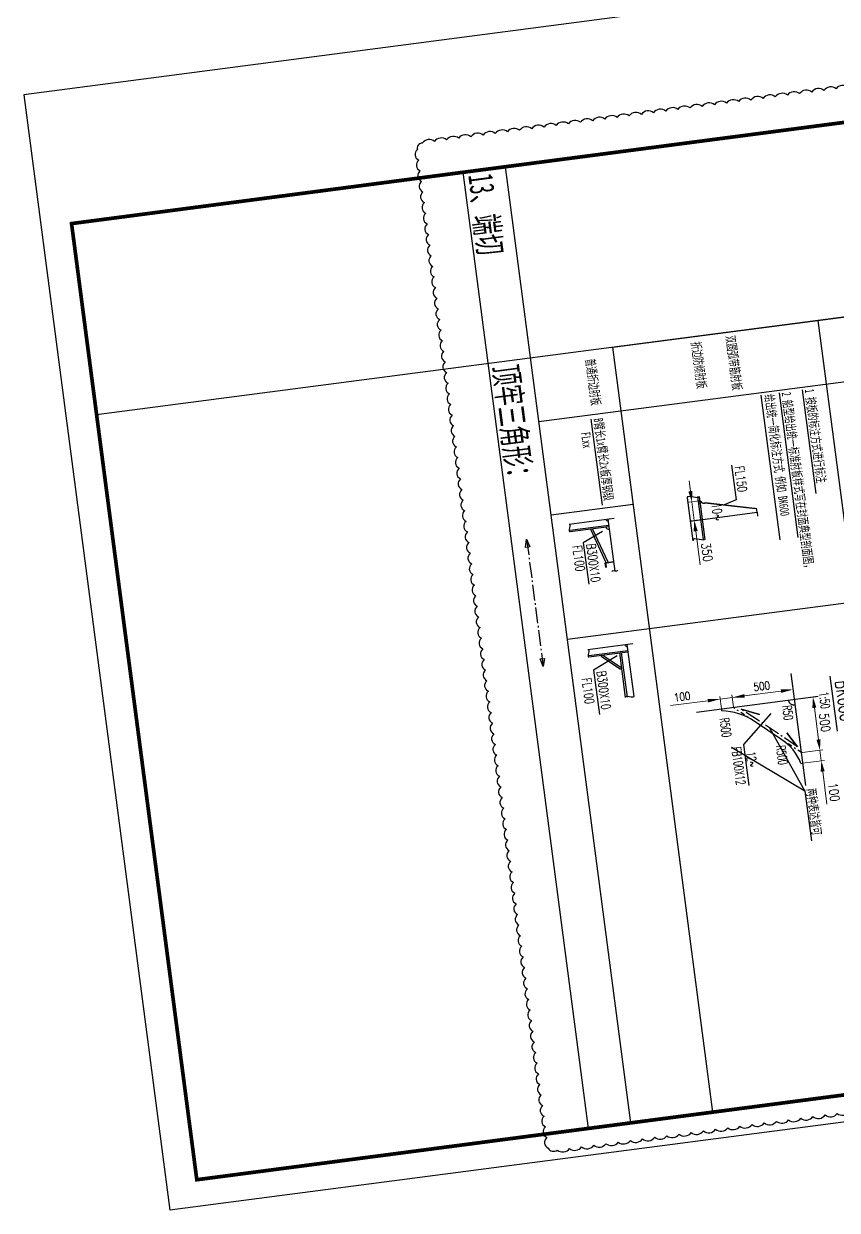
# Model space of a CAD drawing. Header units: millimetres. Extents: x -14906165 to 53546503, y 133836 to 58622790.
# Drawn here: x 41426992 to 42399836, y 36296562 to 37715554 of the extents above; entities that cross this region are included whole.
import ezdxf

# ---------------------------------------------------------------- set-up
doc = ezdxf.new("R2010")
doc.units = ezdxf.units.MM
doc.header["$LTSCALE"] = 100
doc.header["$PDMODE"] = 98
doc.header["$PDSIZE"] = 20
for name, pattern in [('CENTER', [8, 5.5, -1, 0.5, -1]), ('CENTER2', [4, 2.75, -0.5, 0.25, -0.5]), ('CENTER3', [2, 0.75, -0.5, 0.25, -0.5])]:
    doc.linetypes.add(name, pattern=pattern)
for name, color, linetype in [('100-TX2', 3, 'Continuous'), ('Plate_Visible', 3, 'Continuous'), ('Stiffener_Visible', 1, 'CENTER'), ('Text', 7, 'Continuous'), ('标准形式增加', 6, 'Continuous')]:
    doc.layers.add(name, color=color, linetype=linetype)
doc.styles.add('JNRD_E1', font='romans.shx', dxfattribs={"width": 0.8})
doc.styles.add('中文GB2312', font='', dxfattribs={"width": 0.7})
doc.styles.add('英文（单）', font='romans.shx', dxfattribs={"width": 0.7})
doc.styles.get('中文GB2312').set_extended_font_data('FangSong_GB2312')
doc.dimstyles.new('1-100', dxfattribs={"dimscale": 100, "dimtxt": 1.5, "dimasz": 2, "dimexe": 0.5, "dimexo": 0.1, "dimtad": 1, "dimdec": 0, "dimzin": 1, "dimdsep": 46, "dimtxsty": 'JNRD_E1', "dimcen": 2.5, "dimclrd": 1, "dimclre": 1, "dimclrt": 2, "dimadec": 0, "dimazin": 0, "dimtfac": 1, "dimtdec": 0, "dimtmove": 0, "dimatfit": 3, "dimfxl": 1, "dimtzin": 0, "dimlwd": 13, "dimlwe": 13, "dimarcsym": 0})
doc.dimstyles.new('1-100-50', dxfattribs={"dimscale": 100, "dimtxt": 1.5, "dimasz": 2, "dimexe": 0.5, "dimexo": 0.1, "dimtad": 1, "dimdec": 0, "dimlfac": 0.5, "dimdsep": 46, "dimtxsty": 'JNRD_E1', "dimcen": 2.5, "dimclrd": 1, "dimclre": 1, "dimclrt": 2, "dimadec": 0, "dimazin": 0, "dimtfac": 1, "dimtdec": 0, "dimtmove": 0, "dimatfit": 3, "dimfxl": 1, "dimtfillclr": 256, "dimtzin": 0, "dimlwd": 13, "dimlwe": 13, "dimarcsym": 0})

# ---------------------------------------------------------------- blocks, each defined once
blk = doc.blocks.new('L140X90X10')
for p, q in [((-566628, 649913), (-566628, 650053)), ((-566628, 650053), (-566619, 650053)), ((-566618, 650053), (-566618, 649935)), ((-566538, 649913), (-566628, 649913)), ((-566606, 649923), (-566544, 649923)), ((-566538, 649917), (-566538, 649913))]:
    blk.add_line(p, q)
for centre, radius, start, end in [((-566606, 649935), 12, 180, 270), ((-566544, 649917), 6, 0, 90)]:
    blk.add_arc(centre, radius, start, end)
blk = doc.blocks.new('*D596')
at = {"color": 1, "lineweight": 13}
for p, q in [((-483687, 637483), (-483687, 637827)), ((-483487, 637777), (-482887, 637777)), ((-482687, 637483), (-482687, 637827))]:
    blk.add_line(p, q, dxfattribs=at)
at = {"color": 1}
for points in [[(-483487, 637810), (-483487, 637744), (-483687, 637777)], [(-482887, 637744), (-482887, 637810), (-482687, 637777)]]:
    blk.add_solid(points, dxfattribs=at)
at = {"layer": 'Defpoints', "color": 0}
for p in [(-482687, 637777), (-483687, 637473), (-482687, 637473)]:
    blk.add_point(p, dxfattribs=at)
at = {"color": 2, "insert": (-483187, 637915), "char_height": 150, "attachment_point": 5, "style": 'JNRD_E1'}
blk.add_mtext('500', dxfattribs=at)
blk = doc.blocks.new('*D597')
at = {"color": 1, "lineweight": 13}
for p, q in [((-483697, 637473), (-483925, 637473)), ((-483875, 637273), (-483875, 636673)), ((-483697, 636473), (-483925, 636473))]:
    blk.add_line(p, q, dxfattribs=at)
at = {"color": 1}
for points in [[(-483842, 637273), (-483909, 637273), (-483875, 637473)], [(-483909, 636673), (-483842, 636673), (-483875, 636473)]]:
    blk.add_solid(points, dxfattribs=at)
at = {"layer": 'Defpoints', "color": 0}
for p in [(-483687, 637473), (-483875, 636473), (-483687, 636473)]:
    blk.add_point(p, dxfattribs=at)
at = {"color": 2, "insert": (-484013, 636973), "char_height": 150, "attachment_point": 5, "rotation": 90, "style": 'JNRD_E1'}
blk.add_mtext('500', dxfattribs=at)
blk = doc.blocks.new('*D598')
at = {"color": 1, "lineweight": 13}
for p, q in [((-482887, 637777), (-483087, 637777)), ((-482687, 637493), (-482687, 637827)), ((-482687, 637777), (-482487, 637777)), ((-482487, 637468), (-482487, 637827)), ((-482287, 637777), (-481670, 637777))]:
    blk.add_line(p, q, dxfattribs=at)
at = {"color": 1}
for points in [[(-482887, 637744), (-482887, 637810), (-482687, 637777)], [(-482287, 637810), (-482287, 637744), (-482487, 637777)]]:
    blk.add_solid(points, dxfattribs=at)
at = {"layer": 'Defpoints', "color": 0}
for p in [(-482487, 637777), (-482687, 637483), (-482487, 637458)]:
    blk.add_point(p, dxfattribs=at)
at = {"color": 2, "insert": (-481878, 637915), "char_height": 150, "attachment_point": 5, "style": 'JNRD_E1'}
blk.add_mtext('100', dxfattribs=at)
blk = doc.blocks.new('*D599')
at = {"color": 1, "lineweight": 13}
for p, q in [((-483875, 636673), (-483875, 636873)), ((-483697, 636473), (-483925, 636473)), ((-483875, 636473), (-483875, 636273)), ((-483697, 636273), (-483925, 636273)), ((-483875, 636073), (-483875, 635456))]:
    blk.add_line(p, q, dxfattribs=at)
at = {"color": 1}
for points in [[(-483909, 636673), (-483842, 636673), (-483875, 636473)], [(-483842, 636073), (-483909, 636073), (-483875, 636273)]]:
    blk.add_solid(points, dxfattribs=at)
at = {"layer": 'Defpoints', "color": 0}
for p in [(-483687, 636473), (-483875, 636273), (-483687, 636273)]:
    blk.add_point(p, dxfattribs=at)
at = {"color": 2, "insert": (-484013, 635665), "char_height": 150, "attachment_point": 5, "rotation": 90, "style": 'JNRD_E1'}
blk.add_mtext('100', dxfattribs=at)
blk = doc.blocks.new('*D600')
at = {"color": 1, "lineweight": 13}
for p, q in [((-487793, 636234), (-487993, 636234)), ((-487593, 636355), (-487593, 636184)), ((-487593, 636234), (-487243, 636234)), ((-487243, 636355), (-487243, 636184)), ((-487043, 636234), (-486409, 636234))]:
    blk.add_line(p, q, dxfattribs=at)
at = {"color": 1}
for points in [[(-487793, 636200), (-487793, 636267), (-487593, 636234)], [(-487043, 636267), (-487043, 636200), (-487243, 636234)]]:
    blk.add_solid(points, dxfattribs=at)
at = {"layer": 'Defpoints', "color": 0}
for p in [(-487593, 636365), (-487243, 636365), (-487243, 636234)]:
    blk.add_point(p, dxfattribs=at)
at = {"color": 2, "insert": (-486626, 636371), "char_height": 150, "attachment_point": 5, "style": 'JNRD_E1'}
blk.add_mtext('350', dxfattribs=at)
blk = doc.blocks.new('绘图要素标准库V1.0 - 0416')
for p, q in [((-496748.2, 656002.9), (-496748.2, 626302.9)), ((-475748.2, 656002.9), (-475748.2, 626302.9)), ((-494248.2, 655502.9), (-494248.2, 626802.9)), ((-490648.2, 655502.9), (-490648.2, 626802.9)), ((-490648.2, 635282.9), (-490648.2, 641152.9)), ((-489449.3, 633932.9), (-489449.3, 641152.9)), ((-485348.3, 641152.9), (-485348.3, 633932.9)), ((-482486.6, 637442.8), (-482486.6, 637472.8)), ((-482988.1, 637171.2), (-483385, 636774.3)), ((-483686.6, 636272.8), (-483656.6, 636272.8)), ((-476248.2, 635282.9), (-490648.2, 635282.9)), ((-487689.7, 635282.9), (-487689.7, 633932.9)), ((-484998.1, 634242.9), (-484998.1, 634882.9)), ((-484973.1, 634242.9), (-484973.1, 634882.9)), ((-487363.6, 634202.9), (-487363.6, 634842.9)), ((-487338.6, 634202.9), (-487338.6, 634842.9)), ((-487331.4, 634571.9), (-486686.4, 634746.9)), ((-487323.6, 634542.9), (-486678.6, 634717.9)), ((-484973.1, 634772.9), (-484135.5, 634772.9)), ((-484973.1, 634742.9), (-484135.5, 634742.9)), ((-476248.2, 633932.9), (-494248.2, 633932.9)), ((-494248.2, 633232.9), (-476248.2, 633232.9)), ((-496748.2, 626302.9), (-475748.2, 626302.9))]:
    blk.add_line(p, q)
at = {"color": 0}
for p, q in [((-490648.2, 638653.8), (-476248.2, 638653.8)), ((-489399.3, 638252.9), (-487449.3, 638252.9)), ((-489399.3, 637872.9), (-486679.3, 637872.9)), ((-489399.3, 637572.9), (-486679.3, 637572.9)), ((-487525.4, 636953.7), (-487458.8, 636738.2)), ((-487678, 636364.6), (-486868, 636364.6)), ((-487678, 636334.6), (-486868, 636334.6)), ((-489372, 634779.5), (-487752, 634779.5)), ((-484973.1, 634470.3), (-484700.5, 634742.9)), ((-484958.1, 634442.9), (-484673.1, 634727.9)), ((-484673.1, 634742.9), (-484673.1, 634727.9)), ((-487338.6, 634542.9), (-487323.6, 634542.9)), ((-484973.1, 634442.9), (-484958.1, 634442.9))]:
    blk.add_line(p, q, dxfattribs=at)
at = {"ltscale": 0.5}
for p, q in [((-483686.6, 637864.6), (-483686.6, 635866.2)), ((-482066.2, 637472.8), (-484175.8, 637472.8)), ((-487548.6, 636447.4), (-487325.1, 637240.4)), ((-487543, 636439.6), (-487315.7, 637246.2)), ((-487310.5, 637264.6), (-487310.5, 637259.6)), ((-487548.6, 636447.4), (-487548.6, 636447.5)), ((-487593, 636364.6), (-487593, 636372.1)), ((-487543, 636364.6), (-487593, 636364.6)), ((-487543, 636364.6), (-487243, 636364.6))]:
    blk.add_line(p, q, dxfattribs=at)
at = {"linetype": 'CENTER2', "ltscale": 0.1}
blk.add_line((-487542.9, 636413), (-487541.4, 636416.6), dxfattribs=at)
at = {"const_width": 60}
blk.add_lwpolyline([(-494248.2, 655502.9), (-476248.2, 655502.9), (-476248.2, 626802.9), (-494248.2, 626802.9)], close=True, dxfattribs=at)
at = {"color": 0}
for points in [[(-483221.9, 637008.1), (-481966.6, 637447.8), (-482950.6, 636355)], [(-481966.6, 637447.8), (-481030.5, 637447.8)], [(-483486.6, 637062.8), (-482976.6, 636552.8), (-482206.6, 636552.8)]]:
    blk.add_lwpolyline(points, dxfattribs=at)
for centre, radius, start, end in [((-483686.6, 637472.8), 100, 270, 0), ((-482281, 636464.1), 1000, 101.86295, 135), ((-482677.9, 636067.2), 1000, 135, 168.13705), ((-485113.1, 634882.9), 35, 270, 0), ((-487478.6, 634842.9), 35, 270, 0), ((-487338.6, 634842.9), 50, 270, 0)]:
    blk.add_arc(centre, radius, start, end)
at = {"ltscale": 0.5}
for centre, radius, start, end in [((-487330.5, 637259.6), 20, 285.57301, 0), ((-487610.9, 636445), 75, 283.78526, 338.19859), ((-487569.8, 636426.2), 30, 328.48294, 45.1237)]:
    blk.add_arc(centre, radius, start, end, dxfattribs=at)
at = {"color": 0}
for points, start_tangent, end_tangent in [([(-487678, 636364.6), (-487678, 636164.6)], (1, 0), (0.9929542, -0.1184984)), ([(-486880.4, 636368.2), (-486880.4, 636168.2)], (1, 0), (0.9929542, -0.1184984)), ([(-486500.9, 634892.9), (-486500.9, 634792.9)], (1, 0), (1, 0)), ([(-484135.5, 634882.9), (-484135.5, 634742.9)], (1, 0), (1, 0)), ([(-485113.1, 634242.9), (-484973.1, 634242.9)], (0, 1), (0, 1)), ([(-487478.6, 634202.9), (-487338.6, 634202.9)], (0, 1), (0, 1))]:
    blk.add_spline(points, degree=3, dxfattribs=dict(at, start_tangent=start_tangent, end_tangent=end_tangent))
at = {"layer": '100-TX2', "color": 3}
blk.add_line((-484033.1, 638094.7), (-482997.7, 638094.7), dxfattribs=at)
at = {"layer": 'Plate_Visible'}
for p, q in [((-487243, 637264.6), (-487318, 637264.6)), ((-487243, 636164.6), (-487243, 637264.6)), ((-487243, 637264.6), (-487168, 637264.6)), ((-487678, 636164.6), (-486868, 636164.6)), ((-487478.6, 634202.9), (-487478.6, 634942.9)), ((-485113.1, 634242.9), (-485113.1, 634982.9)), ((-485113.1, 634882.9), (-484135.5, 634882.9)), ((-487478.6, 634842.9), (-486500.9, 634842.9))]:
    blk.add_line(p, q, dxfattribs=at)
at = {"layer": 'Stiffener_Visible', "linetype": 'CENTER2'}
for p, q in [((-482806.8, 637423.3), (-483637.1, 636593)), ((-487301.8, 633486.1), (-484904.6, 633486.1))]:
    blk.add_line(p, q, dxfattribs=at)
at = {"layer": 'Stiffener_Visible', "color": 7, "linetype": 'CENTER3'}
for p, q in [((-482686.6, 637472.8), (-482988.1, 637171.2)), ((-483385, 636774.3), (-483686.6, 636472.8))]:
    blk.add_line(p, q, dxfattribs=at)
at = {"layer": 'Stiffener_Visible', "linetype": 'Continuous'}
for points in [[(-482806.8, 637423.3), (-483089.6, 637281.9)], [(-483637.1, 636593), (-483495.7, 636875.8)], [(-487301.8, 633486.1), (-487151.8, 633521.1), (-487151.8, 633451.1)], [(-484904.6, 633486.1), (-485054.6, 633451.1), (-485054.6, 633521.1)]]:
    blk.add_lwpolyline(points, close=True, dxfattribs=at)
at = {"layer": 'Text'}
for p, q in [((-488177.5, 636953.7), (-487525.4, 636953.7)), ((-487265.1, 634726.2), (-487101.7, 634394)), ((-484923.1, 634703), (-484720.3, 634290.6)), ((-487101.7, 634394), (-486322.7, 634394)), ((-484720.3, 634290.6), (-483883.1, 634290.6))]:
    blk.add_line(p, q, dxfattribs=at)
at = {"layer": '标准形式增加'}
blk.add_lwpolyline([(-494888.4, 641323.8, -0.5), (-494688.4, 641323.8, -0.5), (-494488.4, 641323.8, -0.5), (-494288.4, 641323.8, -0.5), (-494088.4, 641323.8, -0.5), (-493888.4, 641323.8, -0.5), (-493688.4, 641323.8, -0.5), (-493488.4, 641323.8, -0.5), (-493288.4, 641323.8, -0.5), (-493088.4, 641323.8, -0.5), (-492888.4, 641323.8, -0.5), (-492688.4, 641323.8, -0.5), (-492488.4, 641323.8, -0.5), (-492288.4, 641323.8, -0.5), (-492088.4, 641323.8, -0.5), (-491888.4, 641323.8, -0.5), (-491688.4, 641323.8, -0.5), (-491488.4, 641323.8, -0.5), (-491288.4, 641323.8, -0.5), (-491088.4, 641323.8, -0.5), (-490888.4, 641323.8, -0.5), (-490688.4, 641323.8, -0.5), (-490488.4, 641323.8, -0.5), (-490288.4, 641323.8, -0.5), (-490088.4, 641323.8, -0.5), (-489888.4, 641323.8, -0.5), (-489688.4, 641323.8, -0.5), (-489488.4, 641323.8, -0.5), (-489288.4, 641323.8, -0.5), (-489088.4, 641323.8, -0.5), (-488888.4, 641323.8, -0.5), (-488688.4, 641323.8, -0.5), (-488488.4, 641323.8, -0.5), (-488288.4, 641323.8, -0.5), (-488088.4, 641323.8, -0.5), (-487888.4, 641323.8, -0.5), (-487688.4, 641323.8, -0.5), (-487488.4, 641323.8, -0.5), (-487288.4, 641323.8, -0.5), (-487088.4, 641323.8, -0.5), (-486888.4, 641323.8, -0.5), (-486688.4, 641323.8, -0.5), (-486488.4, 641323.8, -0.5), (-486288.4, 641323.8, -0.5), (-486088.4, 641323.8, -0.5), (-485888.4, 641323.8, -0.5), (-485688.4, 641323.8, -0.5), (-485488.4, 641323.8, -0.5), (-485288.4, 641323.8, -0.5), (-485088.4, 641323.8, -0.5), (-484888.4, 641323.8, -0.5), (-484688.4, 641323.8, -0.5), (-484488.4, 641323.8, -0.5), (-484288.4, 641323.8, -0.5), (-484088.4, 641323.8, -0.5), (-483888.4, 641323.8, -0.5), (-483688.4, 641323.8, -0.5), (-483488.4, 641323.8, -0.5), (-483288.4, 641323.8, -0.5), (-483088.4, 641323.8, -0.5), (-482888.4, 641323.8, -0.5), (-482688.4, 641323.8, -0.5), (-482488.4, 641323.8, -0.5), (-482288.4, 641323.8, -0.5), (-482088.4, 641323.8, -0.5), (-481888.4, 641323.8, -0.5), (-481688.4, 641323.8, -0.5), (-481488.4, 641323.8, -0.5), (-481288.4, 641323.8, -0.5), (-481088.4, 641323.8, -0.5), (-480888.4, 641323.8, -0.5), (-480688.4, 641323.8, -0.5), (-480488.4, 641323.8, -0.5), (-480288.4, 641323.8, -0.5), (-480088.4, 641323.8, -0.5), (-479888.4, 641323.8, -0.5), (-479688.4, 641323.8, -0.5), (-479488.4, 641323.8, -0.5), (-479288.4, 641323.8, -0.5), (-479088.4, 641323.8, -0.5), (-478888.4, 641323.8, -0.5), (-478688.4, 641323.8, -0.5), (-478488.4, 641323.8, -0.5), (-478288.4, 641323.8, -0.5), (-478088.4, 641323.8, -0.5), (-477888.4, 641323.8, -0.5), (-477688.4, 641323.8, -0.5), (-477488.4, 641323.8, -0.5), (-477288.4, 641323.8, -0.5), (-477088.4, 641323.8, -0.5), (-476888.4, 641323.8, -0.5), (-476688.4, 641323.8, -0.5), (-476488.4, 641323.8, -0.5), (-476288.4, 641323.8, -0.5), (-476088.4, 641323.8, -0.5), (-475923.4, 641288.8, -0.5), (-475923.4, 641088.8, -0.5), (-475923.4, 640888.8, -0.5), (-475923.4, 640688.8, -0.5), (-475923.4, 640488.8, -0.5), (-475923.4, 640288.8, -0.5), (-475923.4, 640088.8, -0.5), (-475923.4, 639888.8, -0.5), (-475923.4, 639688.8, -0.5), (-475923.4, 639488.8, -0.5), (-475923.4, 639288.8, -0.5), (-475923.4, 639088.8, -0.5), (-475923.4, 638888.8, -0.5), (-475923.4, 638688.8, -0.5), (-475923.4, 638488.8, -0.5), (-475923.4, 638288.8, -0.5), (-475923.4, 638088.8, -0.5), (-475923.4, 637888.8, -0.5), (-475923.4, 637688.8, -0.5), (-475923.4, 637488.8, -0.5), (-475923.4, 637288.8, -0.5), (-475923.4, 637088.8, -0.5), (-475923.4, 636888.8, -0.5), (-475923.4, 636688.8, -0.5), (-475923.4, 636488.8, -0.5), (-475923.4, 636288.8, -0.5), (-475923.4, 636088.8, -0.5), (-475923.4, 635888.8, -0.5), (-475923.4, 635688.8, -0.5), (-475923.4, 635488.8, -0.5), (-475923.4, 635288.8, -0.5), (-475923.4, 635088.8, -0.5), (-475923.4, 634888.8, -0.5), (-475923.4, 634688.8, -0.5), (-475923.4, 634488.8, -0.5), (-475923.4, 634288.8, -0.5), (-475923.4, 634088.8, -0.5), (-475923.4, 633888.8, -0.5), (-475923.4, 633688.8, -0.5), (-475923.4, 633488.8, -0.5), (-475923.4, 633288.8, -0.5), (-475923.4, 633088.8, -0.5), (-475923.4, 632888.8, -0.5), (-475923.4, 632688.8, -0.5), (-475980.8, 632546.2, -0.5), (-476180.8, 632546.2, -0.5), (-476380.8, 632546.2, -0.5), (-476580.8, 632546.2, -0.5), (-476780.8, 632546.2, -0.5), (-476980.8, 632546.2, -0.5), (-477180.8, 632546.2, -0.5), (-477380.8, 632546.2, -0.5), (-477580.8, 632546.2, -0.5), (-477780.8, 632546.2, -0.5), (-477980.8, 632546.2, -0.5), (-478180.8, 632546.2, -0.5), (-478380.8, 632546.2, -0.5), (-478580.8, 632546.2, -0.5), (-478780.8, 632546.2, -0.5), (-478980.8, 632546.2, -0.5), (-479180.8, 632546.2, -0.5), (-479380.8, 632546.2, -0.5), (-479580.8, 632546.2, -0.5), (-479780.8, 632546.2, -0.5), (-479980.8, 632546.2, -0.5), (-480180.8, 632546.2, -0.5), (-480380.8, 632546.2, -0.5), (-480580.8, 632546.2, -0.5), (-480780.8, 632546.2, -0.5), (-480980.8, 632546.2, -0.5), (-481180.8, 632546.2, -0.5), (-481380.8, 632546.2, -0.5), (-481580.8, 632546.2, -0.5), (-481780.8, 632546.2, -0.5), (-481980.8, 632546.2, -0.5), (-482180.8, 632546.2, -0.5), (-482380.8, 632546.2, -0.5), (-482580.8, 632546.2, -0.5), (-482780.8, 632546.2, -0.5), (-482980.8, 632546.2, -0.5), (-483180.8, 632546.2, -0.5), (-483380.8, 632546.2, -0.5), (-483580.8, 632546.2, -0.5), (-483780.8, 632546.2, -0.5), (-483980.8, 632546.2, -0.5), (-484180.8, 632546.2, -0.5), (-484380.8, 632546.2, -0.5), (-484580.8, 632546.2, -0.5), (-484780.8, 632546.2, -0.5), (-484980.8, 632546.2, -0.5), (-485180.8, 632546.2, -0.5), (-485380.8, 632546.2, -0.5), (-485580.8, 632546.2, -0.5), (-485780.8, 632546.2, -0.5), (-485980.8, 632546.2, -0.5), (-486180.8, 632546.2, -0.5), (-486380.8, 632546.2, -0.5), (-486580.8, 632546.2, -0.5), (-486780.8, 632546.2, -0.5), (-486980.8, 632546.2, -0.5), (-487180.8, 632546.2, -0.5), (-487380.8, 632546.2, -0.5), (-487580.8, 632546.2, -0.5), (-487780.8, 632546.2, -0.5), (-487980.8, 632546.2, -0.5), (-488180.8, 632546.2, -0.5), (-488380.8, 632546.2, -0.5), (-488580.8, 632546.2, -0.5), (-488780.8, 632546.2, -0.5), (-488980.8, 632546.2, -0.5), (-489180.8, 632546.2, -0.5), (-489380.8, 632546.2, -0.5), (-489580.8, 632546.2, -0.5), (-489780.8, 632546.2, -0.5), (-489980.8, 632546.2, -0.5), (-490180.8, 632546.2, -0.5), (-490380.8, 632546.2, -0.5), (-490580.8, 632546.2, -0.5), (-490780.8, 632546.2, -0.5), (-490980.8, 632546.2, -0.5), (-491180.8, 632546.2, -0.5), (-491380.8, 632546.2, -0.5), (-491580.8, 632546.2, -0.5), (-491780.8, 632546.2, -0.5), (-491980.8, 632546.2, -0.5), (-492180.8, 632546.2, -0.5), (-492380.8, 632546.2, -0.5), (-492580.8, 632546.2, -0.5), (-492780.8, 632546.2, -0.5), (-492980.8, 632546.2, -0.5), (-493180.8, 632546.2, -0.5), (-493380.8, 632546.2, -0.5), (-493580.8, 632546.2, -0.5), (-493780.8, 632546.2, -0.5), (-493980.8, 632546.2, -0.5), (-494180.8, 632546.2, -0.5), (-494380.8, 632546.2, -0.5), (-494580.8, 632546.2, -0.5), (-494780.8, 632546.2, -0.5), (-494888.4, 632638.6, -0.5), (-494888.4, 632838.6, -0.5), (-494888.4, 633038.6, -0.5), (-494888.4, 633238.6, -0.5), (-494888.4, 633438.6, -0.5), (-494888.4, 633638.6, -0.5), (-494888.4, 633838.6, -0.5), (-494888.4, 634038.6, -0.5), (-494888.4, 634238.6, -0.5), (-494888.4, 634438.6, -0.5), (-494888.4, 634638.6, -0.5), (-494888.4, 634838.6, -0.5), (-494888.4, 635038.6, -0.5), (-494888.4, 635238.6, -0.5), (-494888.4, 635438.6, -0.5), (-494888.4, 635638.6, -0.5), (-494888.4, 635838.6, -0.5), (-494888.4, 636038.6, -0.5), (-494888.4, 636238.6, -0.5), (-494888.4, 636438.6, -0.5), (-494888.4, 636638.6, -0.5), (-494888.4, 636838.6, -0.5), (-494888.4, 637038.6, -0.5), (-494888.4, 637238.6, -0.5), (-494888.4, 637438.6, -0.5), (-494888.4, 637638.6, -0.5), (-494888.4, 637838.6, -0.5), (-494888.4, 638038.6, -0.5), (-494888.4, 638238.6, -0.5), (-494888.4, 638438.6, -0.5), (-494888.4, 638638.6, -0.5), (-494888.4, 638838.6, -0.5), (-494888.4, 639038.6, -0.5), (-494888.4, 639238.6, -0.5), (-494888.4, 639438.6, -0.5), (-494888.4, 639638.6, -0.5), (-494888.4, 639838.6, -0.5), (-494888.4, 640038.6, -0.5), (-494888.4, 640238.6, -0.5), (-494888.4, 640438.6, -0.5), (-494888.4, 640638.6, -0.5), (-494888.4, 640838.6, -0.5), (-494888.4, 641038.6, -0.5), (-494888.4, 641238.6, -0.5)], format="xyb", close=True, dxfattribs=at)
blk.add_blockref('L140X90X10', (79949.7, -15210))
blk.add_blockref('L140X90X10', (79949.7, -15210))
at = {"style": '中文GB2312', "width": 0.7}
for s, height, p in [('1 按板的标注方式进行标注', 150, (-489397.5, 638296.2)), ('2 船型给出统一标准肘板样式写在封面典型剖面图，', 150, (-489397.5, 637916.2)), ('给出统一简化标注方式 例如 BK600', 150, (-489397.5, 637636.2)), ('两种表达皆可', 150, (-482003.3, 637478)), ('双圆弧带筋肘板', 150, (-490579.3, 637132.9)), ('折边防倾肘板', 150, (-490549.3, 636562.9)), ('普通折边肘板', 150, (-490492, 634819.5)), ('B臂长1x臂长2x板厚钢级', 150, (-489370.1, 634822.7)), ('FLxx', 150, (-489142, 634589.5)), ('13、端切', 400, (-494180.8, 633312.6)), ('顶牢三角形：', 400, (-490580.8, 633312.6))]:
    blk.add_text(s, height=height, dxfattribs=at).set_placement(p)
at = {"layer": '100-TX2', "color": 3, "style": '英文（单）', "width": 0.7}
blk.add_text('BK600', height=250, dxfattribs=at).set_placement((-483923.7, 638168.8))
at = {"layer": 'Text', "style": '英文（单）', "width": 0.7}
for s, p in [('1:50', (-483757.8, 637883)), ('R50', (-483596.5, 637261.7)), ('R500', (-482870.9, 637077.1)), ('12~', (-482827.3, 636581.1)), ('FB100X12', (-482950.6, 636355)), ('R500', (-483518.6, 636225.5))]:
    blk.add_text(s, height=150, rotation=360, dxfattribs=at).set_placement(p)
at = {"layer": 'Text', "color": 0, "linetype": 'Continuous', "style": 'JNRD_E1', "width": 0.8}
for s, p in [('FL150', (-488142.6, 636999.8)), ('10~', (-487512.5, 636547.7)), ('B300X10', (-487066.7, 634440)), ('B300X10', (-484685.3, 634336.6)), ('FL100', (-487066.7, 634212.9)), ('FL100', (-484591.2, 634082.9))]:
    blk.add_text(s, height=150, dxfattribs=at).set_placement(p)
for base, p1, p2, picture, middle in [((-482686.6, 637777), (-483686.6, 637472.8), (-482686.6, 637472.8), '*D596', (-483186.6, 637914.5)), ((-482486.6, 637777), (-482686.6, 637482.8), (-482486.6, 637457.8), '*D598', (-481878.4, 637914.5))]:
    dim = blk.add_linear_dim(base=base, p1=p1, p2=p2, dimstyle='1-100-50')
    dim.commit()
    dim.dimension.update_dxf_attribs({"geometry": picture, "text_midpoint": middle})
for base, p1, p2, picture, middle in [((-483875.4, 636472.8), (-483686.6, 637472.8), (-483686.6, 636472.8), '*D597', (-484012.9, 636972.8)), ((-483875.4, 636272.8), (-483686.6, 636472.8), (-483686.6, 636272.8), '*D599', (-484012.9, 635664.6))]:
    dim = blk.add_linear_dim(base=base, p1=p1, p2=p2, angle=90, dimstyle='1-100-50')
    dim.commit()
    dim.dimension.update_dxf_attribs({"geometry": picture, "text_midpoint": middle})
at = {"color": 0}
dim = blk.add_linear_dim(base=(-487243, 636233.7), p1=(-487593, 636364.6), p2=(-487243, 636364.6), dimstyle='1-100', dxfattribs=at)
dim.commit()
dim.dimension.update_dxf_attribs({"geometry": '*D600', "text_midpoint": (-486626.2, 636371.2)})

msp = doc.modelspace()

# ---------------------------------------------------------------- block references
at = {"lineweight": 5, "xscale": 64.06802830554443, "yscale": 73.4024339265743, "zscale": 64.06802830554443, "rotation": 277.4624694947158}
msp.add_blockref('绘图要素标准库V1.0 - 0416', (-22373, 103764), dxfattribs=at)

doc.saveas('drawing.dxf')
